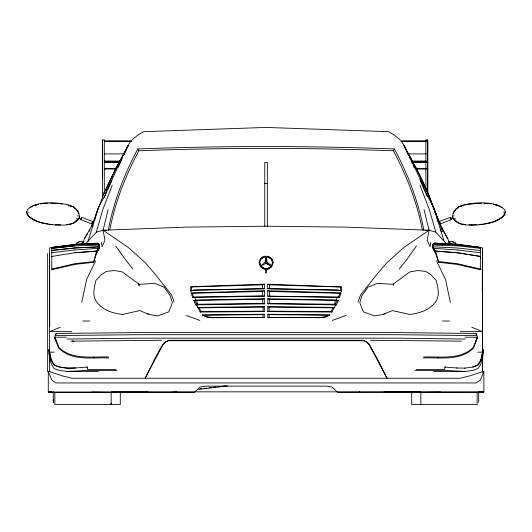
<?xml version="1.0" encoding="UTF-8"?>
<svg xmlns="http://www.w3.org/2000/svg" width="532" height="532" viewBox="0 0 532 532"><rect width="100%" height="100%" fill="white"/><g stroke="black" fill="none" stroke-linecap="round" stroke-linejoin="round"><path stroke-width="0.8" d="M53.3 399.485L53.3 402.431L53.3 391.672M54.856 392.696L54.856 404.573L120.285 404.573L120.285 392.696M102.457 177.941L102.463 139.909L104.305 139.909L104.305 193.568M111.155 392.696L111.155 404.573L111.155 403.057M359.413 392.343L359.413 391.851M427.741 139.896L427.728 193.568L427.741 139.896L425.879 139.909L425.879 189.439M480.369 269.771L480.369 256.397L457.281 252.72L435.575 251.077L435.575 253.365L438.554 262.283L457.281 264.391L480.369 269.771L480.369 269.059L457.281 263.673L438.554 261.571L435.575 251.077M482.424 265.022L482.258 291.223M482.531 316.427L482.577 350.222L482.531 247.786L480.083 247.786M482.577 294.289L482.577 271.24M482.577 258.426L482.577 253.644M482.584 350.395L482.577 324.32M483.867 392.071L483.867 371.682L480.177 380.274L476.22 382.947L55.933 382.947L51.97 380.274L48.279 371.668L48.279 392.071L51.97 392.35L194.486 392.343L200.125 387.003L205.611 386.132L326.535 386.132L332.021 387.003L337.66 392.343L483.867 392.071L383.944 392.071M49.549 354.531L49.589 371.682L62.291 375.885L72.079 378.245L460.067 378.245L469.856 375.885L482.564 371.682L482.597 355.356M49.562 349.571L49.569 253.644M264.357 303.839L262.768 303.406L262.788 299.297L264.377 298.751L264.357 303.839L195.862 304.889L193.715 300.454L195.623 300.041L264.377 298.751M264.324 311.599L263.074 311.18L263.087 307.15L264.344 306.612L264.324 311.599L200.112 312.051L196.574 304.883M264.304 317.385L264.318 314.246L202.326 314.924L206.562 317.059L212.228 317.724L264.304 317.385L212.913 317.444L207.46 316.906L202.326 314.924M264.424 288.73L264.444 284.141L192.71 286.622L190.775 286.987L190.429 291.057L193.502 290.366L264.424 288.73L194.366 289.907L190.429 291.057M262.569 288.583L262.589 284.879L264.444 284.141M264.391 296.191L262.569 295.885L262.595 291.456L264.417 290.705L264.391 296.191L192.717 297.501L191.068 292.946L264.417 290.705M262.988 317.172L263.001 314.638L264.318 314.246M265.501 273.022L265.621 268.507M452.466 217.322L452.526 216.97L452.898 218.433M138.513 285.471L138.599 283.902L122.207 271.872L114.38 270.542L106.553 271.36L101.246 274.692L95.94 280.357C94.377 287.194 92.076 294.735 96.079 301.218C102.51 310.269 111.607 312.829 122.187 314.525L139.816 310.588L148.787 314.452L157.758 315.902L168.877 311.805L172.355 302.794L170.267 295.666L164.202 287.233L154.686 283.337L139.796 284.301L138.599 283.902M139.69 285.937L139.796 284.301M89.462 231.38L89.582 229.771L91.604 226.153L93.2 226.233M445.337 367.067L444.885 367.067L444.686 369.441L416.084 369.441M433.72 371.462L465.134 371.462L473.134 370.339L477.816 368.616C482.251 363.489 483.216 356.327 483.315 349.777L482.863 349.777L482.657 352.151L477.809 352.151M191.414 290.465L191.746 287.18L193.608 286.881L262.589 284.879M432.802 246.502L433.055 244.102L457.281 244.76L480.369 247.46L480.369 258.692M98.979 248.338L99.344 245.046L74.866 245.877L51.777 248.338M79.102 218.433L79.474 216.97L79.534 217.322M81.622 217.794L81.522 217.256L80.665 219.65L91.63 223.892L92.063 223.507L92.568 221.525L81.596 217.275M430.82 242.266L430.042 246.662L427.223 240.225L429.051 230.223L424.037 209.601M482.863 349.777L481.154 358.701L479.372 362.585L477.364 365.284L472.682 367.007M481.108 360.264L482.192 354.585M483.315 349.777L481.606 358.701L479.824 362.585L477.816 365.284L473.134 367.007L464.682 368.131M81.762 302.415L86.61 279.493L95.647 260.86M336.523 300.041L338.432 300.454L336.284 304.889L267.789 303.839L267.769 298.751L336.523 300.041L337.069 297.474L339.429 297.501L341.079 292.946L267.729 290.705L267.756 296.191L337.069 297.474M79.647 217.375C79.88 214.642 77.739 220.654 79.308 218.306M98.979 249.056L99.344 245.046M452.552 215.952C453.849 204.8 467.322 203.949 476.107 203.011C485.676 202.858 497.181 202.353 504.516 209.561L505.4 211.955L504.855 214.449C498.617 222.622 487.152 223.766 477.656 224.976C469.317 224.963 458.291 226.532 453.091 218.346M504.782 213.219L504.516 214.443L502.594 216.857L500.027 218.679M108.242 230.409C113.668 201.841 124.029 174.516 137.788 148.947C223.274 145.755 308.873 145.755 394.358 148.947C408.117 174.516 418.478 201.841 423.904 230.409M109.811 229.831C115.158 202.087 125.512 175.646 138.805 150.789L137.788 148.947M433.055 245.651L433.527 243.576L457.281 244.281L480.369 247.46M267.789 303.839L269.378 303.406L334.568 304.251L335.479 300.341L338.432 300.454M94.756 219.65L96.225 213.538L98.706 206.795L104.631 196.182L122.699 156.182L125.359 151.554L126.995 147.198L130.094 142.323M108.109 209.601L103.095 230.223L104.924 240.225L102.104 246.662L101.326 242.266M106.626 191.447L106.028 189.219L106.267 188.255L116.322 167.494L126.875 148.248M450.218 244.713L450.631 243.104L448.802 242.2M455.206 244.713L455.611 243.104L452.579 241.601L448.423 241.601M74.866 244.76L51.777 247.46L51.777 269.771L74.866 264.391L93.592 262.283L96.578 251.077L74.866 252.72L51.777 256.457M85.871 243.669L96.332 232.145L102.789 209.668L112.239 185.109M82.5 244.713L84.389 238.509L89.582 229.771M87.999 241.302L98.706 206.795M97.974 249.927L98.979 246.815L74.866 247.939L51.777 250.419L74.866 247.992L98.979 246.868M96.578 252.567L97.974 248.364L74.866 250M93.592 262.283L96.578 253.365L96.578 251.077M260.367 258.698L259.018 262.735L260.367 266.638L263.892 269.046L268.254 269.046L271.786 266.638L273.129 262.602L271.786 258.698L268.254 256.284L263.892 256.284L260.367 258.698L263.892 256.417L268.254 256.417L271.786 258.831L273.129 262.602M260.633 265.574L259.656 262.735L260.88 259.051L264.091 256.856L268.055 256.856L271.267 259.051L272.49 262.735L271.267 266.286L268.055 268.48L271.267 266.286M357.963 302.216L360.563 294.961L377.787 273.215L387.223 262.369L403.728 247.599L429.051 230.223L435.814 232.145L446.275 243.669M78.909 218.346C73.709 226.532 62.683 224.963 54.344 224.976C44.848 223.766 33.383 222.622 27.145 214.449L26.6 211.955L27.484 209.561C36.655 201.169 50.739 202.599 62.217 203.743C69.466 204.514 78.729 207.394 79.448 215.952M92.741 226.06L91.63 226.1L103.866 193.834M104.192 197.558L106.772 191.467M108.674 357.969C91.896 357.245 72.039 361.288 58.813 348.287L54.869 338.166L54.843 336.616L56.212 333.471L137.815 332.58L394.332 332.58L475.941 333.471L476.399 334.402M335.572 304.883L332.041 312.051L267.822 311.599L267.802 306.612L334.535 307.423L333.232 307.809L269.059 307.15L267.802 306.612M439.432 221.525L440.29 223.919L451.336 219.65L451.096 218.22L450.478 217.256L439.432 221.525L440.37 223.892M450.404 217.275L450.378 217.794M453.364 213.492L454.368 211.071L458.651 206.862M267.756 296.191L338.498 296.942L340.088 293.272L341.079 292.946M118.137 167.347L122.24 158.41M123.949 154.692L128.052 145.761L126.995 147.198M106.028 189.219L116.016 168.139L128.052 145.761M107.763 189.186L111.567 181.179M103.753 194.04L111.594 178.014M55.747 334.402L56.212 333.471M477.304 338.013L475.941 341.158L476.399 340.227M81.157 217.934L80.824 219.244L81.103 218.991M96.578 253.279L98.979 249.109L98.979 246.815M127.653 146.819L128.438 145.396M422.335 229.831C416.988 202.087 406.634 175.646 393.341 150.789L394.358 148.947M111.78 177.675L112.571 176.278M91.63 226.1L92.954 223.766M334.568 304.251L335.246 304.251L337.315 300.673M116.322 167.494L119.354 162.646M84.389 238.509L87.408 233.774M81.09 219.264L80.665 219.65M267.822 311.599L269.079 311.18L330.831 311.546L333.232 307.809M416.436 245.977L406.687 259.643L399.266 269.006M131.637 140.169L137.934 135.015L143.547 131.683L266.073 127.427L388.599 131.683L394.219 135.015L400.51 140.169M77.679 219.344L74.507 222.283M78.237 218.798L74.646 222.27L72.026 223.666M502.933 216.245L504.376 214.429M454.508 211.084L455.532 209.987M83.73 241.601L79.574 241.601L76.109 243.51M457.114 208.391L458.79 206.875M383.359 314.452L392.337 310.588L409.959 314.525C420.539 312.829 429.637 310.269 436.067 301.218C440.07 294.735 437.769 287.194 436.207 280.357L430.9 274.692L425.593 271.36L417.766 270.542L409.939 271.872L393.547 283.902L392.35 284.301L377.461 283.337L367.945 287.233L361.88 295.666L359.792 302.794L363.276 311.805L374.388 315.902L383.359 314.452L385.314 312.962M499.887 218.665L502.454 216.85M271.267 259.051L268.055 256.989L264.091 256.989L260.88 259.051M260.367 266.638L263.892 268.919L268.254 268.919L271.786 266.638M195.862 304.889L196.9 304.251L262.768 303.406M192.717 297.501L193.648 296.942L262.569 295.885M271.493 266.047L266.073 263.347L260.613 265.987L264.916 262.495L266.007 256.876L266.073 263.387L271.493 266.047L267.23 262.462L271.533 266.02M168.079 340.733L165.366 342.129L162.872 344.869L145.156 378.245L154.613 359.107L162.493 344.869L165.179 342.129L168.079 340.733L364.068 340.733L366.967 342.129L369.654 344.869L377.534 359.107L386.99 378.245L369.274 344.869L366.781 342.129L364.068 340.733M30.065 207.54L33.556 205.744M266.007 256.909L266.073 263.387L266.14 256.876L267.23 262.495M329.82 314.924L325.584 317.059L319.918 317.724L267.842 317.385L267.829 314.246L329.82 314.924L324.686 316.906L319.24 317.444L267.842 317.385M79.574 241.601L76.535 243.104L76.947 244.713M83.344 242.2L81.522 243.104L81.928 244.713M495.631 220.807L499.242 219.124M495.771 220.82L499.388 219.137M454.534 218.758L455.286 218.413M200.112 312.051L201.315 311.546L263.074 311.18M505.4 211.955L503.525 212.235M60.355 327.273L49.722 331.536L71.873 331.702M332.294 320.417L345.96 315.449M459.402 206.622L463.897 205.199M459.542 206.635L463.286 205.452M489.666 222.802L495.053 221.152M34.321 205.518L38.131 204.368M34.46 205.505L38.271 204.355M451.336 219.65L450.91 219.264M96.332 232.145L103.095 230.223L186.632 227.117L266.073 226.2L345.521 227.124L429.051 230.223L425.766 230.609M51.777 269.059L74.866 263.673L93.592 261.571M464.629 205.046L469.191 204.148M483.774 224.025L489.806 222.815M267.702 284.141L269.558 284.879L341.371 286.987L341.717 291.057L338.645 290.366L267.722 288.73L267.702 284.141L341.371 286.987M193.715 300.454L262.788 299.297M40.452 203.982L42.148 203.709M66.6 224.564L72.166 223.653M68.495 245.525L70.091 245.279M71.68 245.026L74.068 244.654M72.478 244.959L74.068 244.707M99.098 244.102L99.098 245.644L98.62 243.576L74.866 244.281L51.777 247.513L74.866 244.813L99.098 244.102L99.344 246.502M51.777 252.733L74.866 249.947M176.83 391.865L172.734 392.343L172.734 391.851M197.299 389.471L227.59 385.933M469.783 203.982L481.659 203.118M479.099 224.557L482.358 224.211M469.929 203.995L473.048 203.636M474.604 203.457L476.167 203.277M199.992 388.806L201.648 388.626M204.122 388.347L206.602 388.067M209.083 387.795L211.556 387.515M213.212 387.336L215.686 387.057M218.167 386.777L220.64 386.505M222.296 386.318L225.601 385.953M51.777 248.284L74.866 245.817M453.477 215.959L454.488 215.879M116.062 369.441L87.461 369.441L87.261 367.067C76.355 367.738 64.711 369.813 54.331 365.284L52.322 362.585L50.54 358.701L48.831 349.777L49.283 349.777L50.992 358.701L52.774 362.585L54.783 365.284L59.464 367.007L67.471 368.131L75.617 367.991M267.722 288.73L337.78 289.907L341.717 291.057M74.866 252.773L96.578 251.131M43.558 203.47L48.199 203.177M76.502 244.427L97.728 243.104M138.805 150.789C223.613 147.577 308.533 147.65 393.341 150.789M74.866 244.334L98.62 243.629M471.259 224.916L476.891 224.77M191.068 292.946L192.059 293.272L262.595 291.456M423.472 357.012C440.25 356.287 460.107 360.33 473.334 347.329L477.277 337.208L464.928 337.208M423.472 357.969C440.25 357.245 460.107 361.288 473.334 348.287L477.277 338.166L477.304 336.616L475.941 333.471M48.831 349.777C48.931 356.327 49.895 363.489 54.331 368.616L59.012 370.339L67.019 371.462L86.809 370.398L116.894 370.398M70.776 341.158L161.701 340.267M419.435 392.343L440.469 392.071M264.344 306.612L197.611 307.423L198.915 307.809L263.087 307.15M203.39 315.183L263.001 314.638M104.332 141.346L130.925 141.352M400.928 141.352L426.691 141.346M104.332 153.901L124.275 153.901M407.585 153.901L426.691 153.901M104.332 161.043L120.119 161.043M411.728 161.043L426.691 161.043M104.332 161.469L120.119 161.469M412.559 161.469L426.691 161.469M104.332 162.074L119.288 162.074M412.559 162.074L426.691 162.074M104.332 162.44L119.288 162.44M412.559 162.44L426.691 162.44M104.332 168.484L115.969 168.484M415.878 168.484L426.691 168.484M104.332 169.023L115.969 169.023M415.878 169.023L426.691 169.023M264.776 183.613L267.363 183.613M103.64 192.69L105.303 192.69M52.063 247.786L49.616 247.786L49.722 326.582M259.656 262.735L260.88 266.153L264.091 268.347L268.055 268.347M265.621 268.56L266.525 268.507L266.645 273.022M82.719 321.022L89.722 321.022M442.431 321.022L449.427 321.022M55.355 335.586L137.815 334.688L394.332 334.688L476.792 335.586M66.4 337.208L54.869 337.208L58.813 347.329C72.039 360.33 91.896 356.287 108.674 357.012M66.852 339.044L137.815 338.153L394.332 338.153L465.294 339.044M168.671 340.267L363.476 340.267M370.445 340.267L461.37 341.158M54.337 352.151L49.489 352.151L49.283 349.777M48.831 353.108L49.489 353.108M482.657 353.108L483.315 353.108M86.809 367.067L87.261 367.067M415.253 370.398L445.337 370.398L465.134 371.462M67.019 371.462L98.427 371.462M50.121 371.682L47.634 371.682L47.621 253.644M482.218 371.682L483.867 371.682M49.569 391.845L52.103 391.845M111.474 391.845L420.666 391.845M478.381 391.845L482.577 391.845M48.279 392.071L148.195 392.071M460.28 331.702L482.424 331.536L471.791 327.273M267.829 314.246L269.145 314.638L328.756 315.183M91.677 392.071L112.711 392.343M267.769 298.751L269.365 299.297L335.479 300.341M456.529 367.991L465.134 368.131M267.729 290.705L269.551 291.456L340.088 293.272M50.341 203.118L55.973 203.264M55.109 224.77L60.741 224.916M433.527 243.629L457.281 244.334L480.369 247.513L457.281 244.813L433.055 244.155L433.055 246.389M433.168 249.056L432.802 245.046L457.281 245.877M435.575 253.279L433.168 249.109L433.168 246.815L457.281 247.992L480.369 250.472M483.801 203.177L488.443 203.47M469.005 224.777L471.399 224.93M455.645 244.427L434.418 243.104L454.833 244.434M434.172 250.652L434.172 248.364L457.281 250M435.575 251.131L457.281 252.773L480.369 256.457M444.885 367.067L456.981 367.991M77.512 215.879L78.523 215.959M457.281 245.817L480.369 248.338M55.833 203.277L62.217 203.982M28.475 212.235L26.6 211.955M49.642 224.211L52.901 224.557M106.387 230.609L103.095 230.223L128.425 247.599L144.923 262.369L154.36 273.215L171.583 294.961L174.183 302.216M457.281 249.947L480.369 252.733M458.079 244.654L460.466 245.026M462.055 245.279L463.651 245.525M489.852 203.709L491.548 203.982M459.834 223.653L465.4 224.564M190.775 286.987L191.746 287.18M42.194 222.815L48.226 224.025M92.568 221.525L91.63 223.892M493.869 204.368L497.679 205.518M493.729 204.355L497.54 205.505M68.103 205.199L72.598 206.622M68.714 205.452L72.458 206.635M36.947 221.152L42.334 222.802M186.187 315.449L199.852 320.417M330.831 311.546L332.041 312.051M76.714 218.413L77.466 218.758M32.758 219.124L36.369 220.807M32.612 219.137L36.229 220.82M456.037 243.51L452.579 241.601M498.444 205.744L501.935 207.54M459.974 223.666L457.354 222.27L453.763 218.798M338.498 296.942L339.429 297.501M335.246 304.251L336.284 304.889M29.546 216.85L32.113 218.665M31.973 218.679L29.406 216.857L27.484 214.443L27.218 213.219M147.484 313.454L148.787 314.452M72.645 340.753L73.961 341.763M457.493 222.283L454.321 219.344M73.35 206.862L77.632 211.071L78.636 213.492M73.21 206.875L74.886 208.391M76.468 209.987L77.492 211.084M132.88 269.006L125.459 259.643L115.717 245.977M27.624 214.429L29.067 216.245M405.464 148.734L404.101 145.761L405.969 148.874L406.787 151.554L409.447 156.182L419.808 178.38L427.515 196.182L433.44 206.795L435.921 213.538L437.756 221.179M198.915 307.809L201.315 311.546M450.897 218.991L451.176 219.244L450.843 217.934M449.646 244.713L447.758 238.509L441.148 227.377M402.059 142.323L405.158 147.198M411.495 160.571L412.792 162.646M413.663 164.029C428.287 187.297 433.647 215.074 447.758 238.509M194.832 300.673L196.9 304.251M441.76 228.328L442.564 229.771M404.101 146.107L415.825 167.494M404.101 145.761L416.13 168.139L426.119 189.219L442.684 231.38L441.035 231.373L440.13 229.073M452.692 218.306C454.262 220.654 452.12 214.642 452.353 217.375M54.843 338.013L56.212 341.158L55.747 340.227M421.085 179.144L421.803 180.614M422.521 182.084L428.28 193.834L438.794 221.538L428.4 194.04L423.053 183.114M420.553 178.014L422.335 181.658M436.499 260.86L445.537 279.493L450.385 302.415M419.888 179.73L427.415 196.853M406.149 150.224L408.543 155.437M409.221 156.927L410.252 159.154M410.93 160.644L412.3 163.623M412.985 165.113L414.348 168.085M192.059 293.272L193.648 296.942M419.908 185.109L429.357 209.668L435.814 232.145M434.172 248.364L435.575 252.567M433.168 246.815L434.172 249.927M433.44 206.795L444.154 241.302M196.667 300.341L197.578 304.251M195.078 297.474L195.623 300.041M49.802 353.773L51.039 360.264M106.267 188.255L106.646 190.509M432.802 245.046L433.168 248.338M340.4 287.18L340.733 290.465M482.258 269.125L482.531 273.262M393.547 283.902L393.633 285.471M482.265 334.648L482.531 341.271M269.551 291.456L269.578 295.885M269.558 284.879L269.578 288.583M269.365 299.297L269.378 303.406M269.059 307.15L269.079 311.18M269.145 314.638L269.159 317.172M482.531 355.955L482.531 372.453M482.424 249.874L482.424 326.582M478.707 391.672L478.707 402.425M477.144 392.696L477.144 404.573L411.715 404.573L411.715 392.696M438.554 261.571L438.554 262.283M438.222 357.012L438.222 357.969M420.845 392.696L420.845 404.573M267.363 226.26L267.363 162.38L264.776 162.38L264.776 226.26M264.091 268.347L260.88 266.153M102.457 139.896L102.457 197.698M97.974 248.364L97.974 250.652M93.925 357.012L93.925 357.969M131.75 141.126L104.332 141.126L131.756 141.133M426.691 141.126L400.935 141.126L426.677 141.133"/></g></svg>
